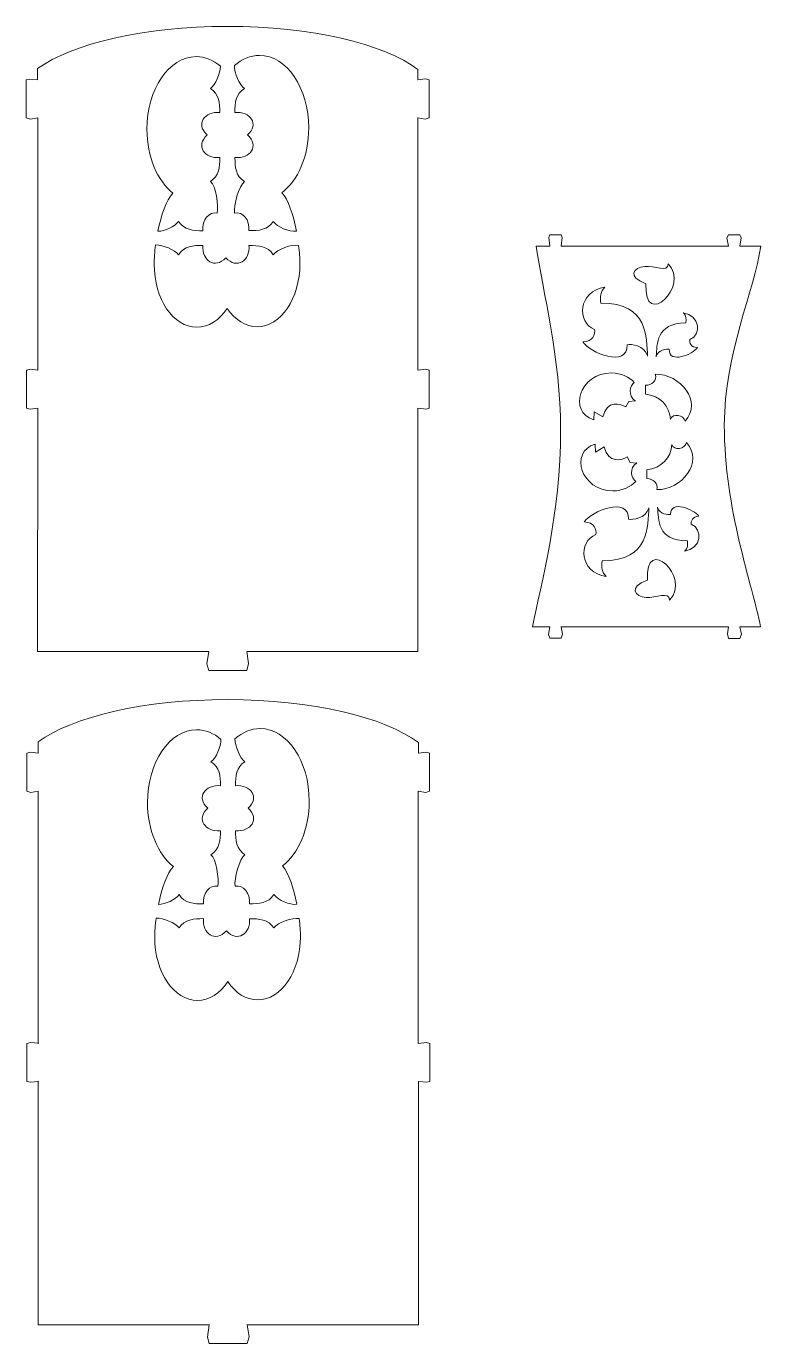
# Model space of a CAD drawing. Header units: centimetres. Extents: x -45.9 to 46.4, y -45.2 to 46.8.
# Drawn here: x 20.64 to 46.42, y -45.16 to 1.04 of the extents above; entities that cross this region are included whole.
import ezdxf

# ---------------------------------------------------------------- set-up
doc = ezdxf.new("R2010")
doc.units = ezdxf.units.CM
doc.header["$MEASUREMENT"] = 0
doc.layers.add('layer 1', color=7, linetype='Continuous')

msp = doc.modelspace()

# ---------------------------------------------------------------- linework, layer by layer
at = {"layer": 'layer 1', "color": 250, "lineweight": 9}
for points, knots in [([(21.04132, -2.16701), (21.04132, -2.16701), (21.04079, -11.01283), (21.04079, -11.01283), (21.04079, -11.01283), (21.04079, -11.01283), (20.78233, -10.97951), (20.78233, -10.97951), (20.78233, -10.97951), (20.78233, -10.97951), (20.64483, -11.01342), (20.64483, -11.01342), (20.64483, -11.01342), (20.64483, -11.01342), (20.64483, -12.34882), (20.64483, -12.34882), (20.64483, -12.34882), (20.64483, -12.34882), (20.77619, -12.37659), (20.77619, -12.37659), (20.77619, -12.37659), (20.77619, -12.37659), (21.04199, -12.34916), (21.04199, -12.34916), (21.04199, -12.34916), (21.04199, -12.34916), (21.03638, -20.88337), (21.03638, -20.88337), (21.03638, -20.88337), (21.03638, -20.88337), (27.04335, -20.88337), (27.04335, -20.88337), (27.04335, -20.88337), (27.04335, -20.88337), (26.98196, -21.31404), (26.98196, -21.31404), (26.98196, -21.31404), (26.98196, -21.31404), (27.04404, -21.54607), (27.04404, -21.54607), (27.04404, -21.54607), (27.04404, -21.54607), (28.37904, -21.54607), (28.37904, -21.54607), (28.37904, -21.54607), (28.37904, -21.54607), (28.43858, -21.3059), (28.43858, -21.3059), (28.43858, -21.3059), (28.43858, -21.3059), (28.37971, -20.88337), (28.37971, -20.88337), (28.37971, -20.88337), (28.37971, -20.88337), (34.38643, -20.88337), (34.38643, -20.88337), (34.38643, -20.88337), (34.38643, -20.88337), (34.3875, -12.34743), (34.3875, -12.34743), (34.3875, -12.34743), (34.3875, -12.34743), (34.6808, -12.38006), (34.6808, -12.38006), (34.6808, -12.38006), (34.6808, -12.38006), (34.78306, -12.34695), (34.78306, -12.34695), (34.78306, -12.34695), (34.78306, -12.34695), (34.78306, -11.01302), (34.78306, -11.01302), (34.78306, -11.01302), (34.78306, -11.01302), (34.67025, -10.98365), (34.67025, -10.98365), (34.67025, -10.98365), (34.67025, -10.98365), (34.38256, -11.01302), (34.38256, -11.01302), (34.38256, -11.01302), (34.38256, -11.01302), (34.38216, -2.16918), (34.38216, -2.16918), (34.38216, -2.16918), (34.38216, -2.16918), (34.64302, -2.21013), (34.64302, -2.21013), (34.64302, -2.21013), (34.64302, -2.21013), (34.77652, -2.16821), (34.77652, -2.16821), (34.77652, -2.16821), (34.77652, -2.16821), (34.77652, -0.83321), (34.77652, -0.83321), (34.77652, -0.83321), (34.77652, -0.83321), (34.65516, -0.80077), (34.65516, -0.80077), (34.65516, -0.80077), (34.65516, -0.80077), (34.38643, -0.832), (34.38643, -0.832), (34.38643, -0.832), (34.38643, -0.832), (34.38643, -0.46581), (34.38643, -0.46581), (34.38643, -0.46581), (33.19013, 0.42744), (30.64241, 1.04434), (27.69365, 1.04434), (27.69365, 1.04434), (24.7736, 1.04434), (22.2471, 0.43945), (21.03638, -0.43965), (21.03638, -0.43965), (21.03638, -0.43965), (21.03638, -0.83167), (21.03638, -0.83167), (21.03638, -0.83167), (21.03638, -0.83167), (20.76885, -0.80304), (20.76885, -0.80304), (20.76885, -0.80304), (20.76885, -0.80304), (20.64082, -0.83214), (20.64082, -0.83214), (20.64082, -0.83214), (20.64082, -0.83214), (20.64082, -2.16714), (20.64082, -2.16714), (20.64082, -2.16714), (20.64082, -2.16714), (20.77552, -2.21587), (20.77552, -2.21587), (20.77552, -2.21587), (20.77552, -2.21587), (21.04132, -2.16701), (21.04132, -2.16701)], [0, 0, 0, 0, 0.02777778, 0.02777778, 0.02777778, 0.02777778, 0.05555556, 0.05555556, 0.05555556, 0.05555556, 0.08333333, 0.08333333, 0.08333333, 0.08333333, 0.11111111, 0.11111111, 0.11111111, 0.11111111, 0.13888889, 0.13888889, 0.13888889, 0.13888889, 0.16666667, 0.16666667, 0.16666667, 0.16666667, 0.19444444, 0.19444444, 0.19444444, 0.19444444, 0.22222222, 0.22222222, 0.22222222, 0.22222222, 0.25, 0.25, 0.25, 0.25, 0.27777778, 0.27777778, 0.27777778, 0.27777778, 0.30555556, 0.30555556, 0.30555556, 0.30555556, 0.33333333, 0.33333333, 0.33333333, 0.33333333, 0.36111111, 0.36111111, 0.36111111, 0.36111111, 0.38888889, 0.38888889, 0.38888889, 0.38888889, 0.41666667, 0.41666667, 0.41666667, 0.41666667, 0.44444444, 0.44444444, 0.44444444, 0.44444444, 0.47222222, 0.47222222, 0.47222222, 0.47222222, 0.5, 0.5, 0.5, 0.5, 0.52777778, 0.52777778, 0.52777778, 0.52777778, 0.55555556, 0.55555556, 0.55555556, 0.55555556, 0.58333333, 0.58333333, 0.58333333, 0.58333333, 0.61111111, 0.61111111, 0.61111111, 0.61111111, 0.63888889, 0.63888889, 0.63888889, 0.63888889, 0.66666667, 0.66666667, 0.66666667, 0.66666667, 0.69444444, 0.69444444, 0.69444444, 0.69444444, 0.72222222, 0.72222222, 0.72222222, 0.72222222, 0.75, 0.75, 0.75, 0.75, 0.77777778, 0.77777778, 0.77777778, 0.77777778, 0.80555556, 0.80555556, 0.80555556, 0.80555556, 0.83333333, 0.83333333, 0.83333333, 0.83333333, 0.86111111, 0.86111111, 0.86111111, 0.86111111, 0.88888889, 0.88888889, 0.88888889, 0.88888889, 0.91666667, 0.91666667, 0.91666667, 0.91666667, 0.94444444, 0.94444444, 0.94444444, 0.94444444, 1, 1, 1, 1]), ([(27.95264, -5.50505), (27.90979, -5.25247), (28.09842, -4.53744), (28.29734, -4.3962), (28.29734, -4.3962), (27.98722, -4.21023), (27.96519, -3.88035), (27.96519, -3.55742), (27.96519, -3.55742), (28.49959, -3.60641), (28.83348, -3.14236), (28.40588, -2.76429), (28.40588, -2.76429), (28.83348, -2.38622), (28.49759, -1.92898), (27.96319, -1.97797), (27.96319, -1.97797), (27.96319, -1.65504), (27.98522, -1.32516), (28.2952, -1.13919), (28.2952, -1.13919), (28.11658, -1.01223), (27.9461, -0.58396), (27.9445, -0.33418), (27.9445, -0.33418), (28.20295, -0.10576), (28.50533, 0.0256), (28.82854, 0.0256), (28.82854, 0.0256), (29.78053, 0.0256), (30.5527, -1.11463), (30.5527, -2.52065), (30.5527, -2.52065), (30.5527, -3.51029), (30.17008, -4.3683), (29.61152, -4.78963), (29.61152, -4.78963), (29.83353, -5.02192), (30.01082, -5.56927), (30.12069, -6.13371), (30.12069, -6.13371), (29.8629, -6.17563), (29.45586, -5.991), (29.31154, -5.79635), (29.31154, -5.79635), (29.12157, -6.09993), (28.78475, -6.12143), (28.45487, -6.12143), (28.45487, -6.12143), (28.49198, -5.73401), (28.24167, -5.45419), (27.95264, -5.50505)], [0, 0, 0, 0, 0.07142857, 0.07142857, 0.07142857, 0.07142857, 0.14285714, 0.14285714, 0.14285714, 0.14285714, 0.21428571, 0.21428571, 0.21428571, 0.21428571, 0.28571429, 0.28571429, 0.28571429, 0.28571429, 0.35714286, 0.35714286, 0.35714286, 0.35714286, 0.42857143, 0.42857143, 0.42857143, 0.42857143, 0.5, 0.5, 0.5, 0.5, 0.57142857, 0.57142857, 0.57142857, 0.57142857, 0.64285714, 0.64285714, 0.64285714, 0.64285714, 0.71428571, 0.71428571, 0.71428571, 0.71428571, 0.78571429, 0.78571429, 0.78571429, 0.78571429, 0.85714286, 0.85714286, 0.85714286, 0.85714286, 1, 1, 1, 1]), ([(25.25834, -6.14172), (25.37288, -5.57995), (25.55698, -5.04021), (25.78673, -4.81005), (25.78673, -4.81005), (25.24445, -4.38098), (24.87559, -3.53606), (24.87559, -2.56431), (24.87559, -2.56431), (24.87559, -1.15828), (25.64776, -0.01805), (26.59988, -0.01805), (26.59988, -0.01805), (26.91094, -0.01805), (27.2029, -0.13981), (27.45495, -0.35287), (27.45495, -0.35287), (27.45153, -0.60304), (27.28179, -1.01291), (27.10411, -1.13919), (27.10411, -1.13919), (27.41423, -1.32516), (27.43613, -1.65504), (27.43613, -1.97797), (27.43613, -1.97797), (26.90173, -1.92898), (26.56584, -2.38622), (26.99344, -2.76429), (26.99344, -2.76429), (26.56584, -3.14236), (26.89972, -3.60641), (27.43413, -3.55742), (27.43413, -3.55742), (27.43413, -3.88035), (27.4121, -4.21023), (27.10211, -4.3962), (27.10211, -4.3962), (27.30089, -4.53744), (27.38486, -5.25354), (27.34214, -5.50612), (27.34214, -5.50612), (27.0533, -5.45268), (26.80455, -5.73433), (26.84178, -6.12343), (26.84178, -6.12343), (26.5119, -6.12343), (26.17508, -6.10194), (25.98511, -5.79836), (25.98511, -5.79836), (25.85535, -5.97324), (25.51345, -6.14012), (25.25834, -6.14172)], [0, 0, 0, 0, 0.07142857, 0.07142857, 0.07142857, 0.07142857, 0.14285714, 0.14285714, 0.14285714, 0.14285714, 0.21428571, 0.21428571, 0.21428571, 0.21428571, 0.28571429, 0.28571429, 0.28571429, 0.28571429, 0.35714286, 0.35714286, 0.35714286, 0.35714286, 0.42857143, 0.42857143, 0.42857143, 0.42857143, 0.5, 0.5, 0.5, 0.5, 0.57142857, 0.57142857, 0.57142857, 0.57142857, 0.64285714, 0.64285714, 0.64285714, 0.64285714, 0.71428571, 0.71428571, 0.71428571, 0.71428571, 0.78571429, 0.78571429, 0.78571429, 0.78571429, 0.85714286, 0.85714286, 0.85714286, 0.85714286, 1, 1, 1, 1]), ([(34.38643, -0.832), (34.38643, -0.832), (34.38643, -0.83321), (34.38643, -0.83321), (34.38643, -0.83321), (34.38643, -0.83321), (34.37601, -0.83321), (34.37601, -0.83321), (34.37601, -0.83321), (34.37601, -0.83321), (34.38643, -0.832), (34.38643, -0.832)], [0, 0, 0, 0, 0.25, 0.25, 0.25, 0.25, 0.5, 0.5, 0.5, 0.5, 1, 1, 1, 1]), ([(34.38216, -2.16918), (34.38216, -2.16918), (34.37601, -2.16821), (34.37601, -2.16821), (34.37601, -2.16821), (34.37601, -2.16821), (34.38216, -2.16554), (34.38216, -2.16554), (34.38216, -2.16554), (34.38216, -2.16554), (34.38216, -2.16918), (34.38216, -2.16918)], [0, 0, 0, 0, 0.25, 0.25, 0.25, 0.25, 0.5, 0.5, 0.5, 0.5, 1, 1, 1, 1]), ([(45.29195, -6.66904), (45.29195, -6.66904), (39.41867, -6.66517), (39.41867, -6.66517), (39.41867, -6.66517), (39.41867, -6.66517), (39.4529, -6.3648), (39.4529, -6.3648), (39.4529, -6.3648), (39.4529, -6.3648), (39.41739, -6.26294), (39.41739, -6.26294), (39.41739, -6.26294), (39.41739, -6.26294), (39.01689, -6.26294), (39.01689, -6.26294), (39.01689, -6.26294), (39.01689, -6.26294), (38.97911, -6.36079), (38.97911, -6.36079), (38.97911, -6.36079), (38.97911, -6.36079), (39.01716, -6.66517), (39.01716, -6.66517), (39.01716, -6.66517), (39.01716, -6.66517), (38.54083, -6.66504), (38.54083, -6.66504), (38.54083, -6.66504), (38.75817, -8.2071), (39.39817, -10.60851), (39.39817, -13.09736), (39.39817, -13.09736), (39.39817, -16.06801), (38.70009, -18.51561), (38.40599, -20.01522), (38.40599, -20.01522), (38.40599, -20.01522), (39.01689, -20.01522), (39.01689, -20.01522), (39.01689, -20.01522), (39.01689, -20.01522), (39.01903, -20.01175), (39.01903, -20.01175), (39.01903, -20.01175), (39.01903, -20.01175), (38.97697, -20.28208), (38.97697, -20.28208), (38.97697, -20.28208), (38.97697, -20.28208), (39.01876, -20.41398), (39.01876, -20.41398), (39.01876, -20.41398), (39.01876, -20.41398), (39.41686, -20.41265), (39.41686, -20.41265), (39.41686, -20.41265), (39.41686, -20.41265), (39.46545, -20.27528), (39.46545, -20.27528), (39.46545, -20.27528), (39.46545, -20.27528), (39.41904, -20.01522), (39.41904, -20.01522), (39.41904, -20.01522), (39.41904, -20.01522), (45.29181, -20.01522), (45.29181, -20.01522), (45.29181, -20.01522), (45.29181, -20.01522), (45.2539, -20.25765), (45.2539, -20.25765), (45.2539, -20.25765), (45.2539, -20.25765), (45.29181, -20.42199), (45.29181, -20.42199), (45.29181, -20.42199), (45.29181, -20.42199), (45.69231, -20.42199), (45.69231, -20.42199), (45.69231, -20.42199), (45.69231, -20.42199), (45.74091, -20.26847), (45.74091, -20.26847), (45.74091, -20.26847), (45.74091, -20.26847), (45.69317, -20.01522), (45.69317, -20.01522), (45.69317, -20.01522), (45.69317, -20.01522), (46.41774, -20.01522), (46.41774, -20.01522), (46.41774, -20.01522), (46.12283, -18.51516), (45.14336, -15.90462), (45.14336, -12.93596), (45.14336, -12.93596), (45.14336, -10.44718), (46.20196, -8.21004), (46.41936, -6.66798), (46.41936, -6.66798), (46.41936, -6.66798), (46.41936, -6.66517), (46.41936, -6.66517), (46.41936, -6.66517), (46.41936, -6.66517), (45.69245, -6.66985), (45.69245, -6.66985), (45.69245, -6.66985), (45.69245, -6.66985), (45.7329, -6.37534), (45.7329, -6.37534), (45.7329, -6.37534), (45.7329, -6.37534), (45.69245, -6.26934), (45.69245, -6.26934), (45.69245, -6.26934), (45.69245, -6.26934), (45.29195, -6.26934), (45.29195, -6.26934), (45.29195, -6.26934), (45.29195, -6.26934), (45.23507, -6.37534), (45.23507, -6.37534), (45.23507, -6.37534), (45.23507, -6.37534), (45.29195, -6.66904), (45.29195, -6.66904)], [0, 0, 0, 0, 0.03030303, 0.03030303, 0.03030303, 0.03030303, 0.06060606, 0.06060606, 0.06060606, 0.06060606, 0.09090909, 0.09090909, 0.09090909, 0.09090909, 0.12121212, 0.12121212, 0.12121212, 0.12121212, 0.15151515, 0.15151515, 0.15151515, 0.15151515, 0.18181818, 0.18181818, 0.18181818, 0.18181818, 0.21212121, 0.21212121, 0.21212121, 0.21212121, 0.24242424, 0.24242424, 0.24242424, 0.24242424, 0.27272727, 0.27272727, 0.27272727, 0.27272727, 0.3030303, 0.3030303, 0.3030303, 0.3030303, 0.33333333, 0.33333333, 0.33333333, 0.33333333, 0.36363636, 0.36363636, 0.36363636, 0.36363636, 0.39393939, 0.39393939, 0.39393939, 0.39393939, 0.42424242, 0.42424242, 0.42424242, 0.42424242, 0.45454545, 0.45454545, 0.45454545, 0.45454545, 0.48484848, 0.48484848, 0.48484848, 0.48484848, 0.51515152, 0.51515152, 0.51515152, 0.51515152, 0.54545455, 0.54545455, 0.54545455, 0.54545455, 0.57575758, 0.57575758, 0.57575758, 0.57575758, 0.60606061, 0.60606061, 0.60606061, 0.60606061, 0.63636364, 0.63636364, 0.63636364, 0.63636364, 0.66666667, 0.66666667, 0.66666667, 0.66666667, 0.6969697, 0.6969697, 0.6969697, 0.6969697, 0.72727273, 0.72727273, 0.72727273, 0.72727273, 0.75757576, 0.75757576, 0.75757576, 0.75757576, 0.78787879, 0.78787879, 0.78787879, 0.78787879, 0.81818182, 0.81818182, 0.81818182, 0.81818182, 0.84848485, 0.84848485, 0.84848485, 0.84848485, 0.87878788, 0.87878788, 0.87878788, 0.87878788, 0.90909091, 0.90909091, 0.90909091, 0.90909091, 0.93939394, 0.93939394, 0.93939394, 0.93939394, 1, 1, 1, 1]), ([(25.12831, -7.29516), (25.12831, -7.09918), (25.14553, -6.86609), (25.17797, -6.62098), (25.17797, -6.62098), (25.43309, -6.62259), (25.85535, -6.7896), (25.98511, -6.96461), (25.98511, -6.96461), (26.17508, -6.66103), (26.5119, -6.63941), (26.84165, -6.63941), (26.84165, -6.63941), (26.79172, -7.16273), (27.25871, -7.49154), (27.64479, -7.07288), (27.64479, -7.07288), (28.03101, -7.49154), (28.50493, -7.16473), (28.45487, -6.64141), (28.45487, -6.64141), (28.78475, -6.64141), (29.12157, -6.66304), (29.31154, -6.96662), (29.31154, -6.96662), (29.45586, -6.77197), (29.94273, -6.59428), (30.20052, -6.63607), (30.20052, -6.63607), (30.22949, -6.8705), (30.24484, -7.09171), (30.24484, -7.27647), (30.24484, -7.27647), (30.24484, -8.49853), (29.57374, -9.48951), (28.7463, -9.48951), (28.7463, -9.48951), (28.33565, -9.48951), (27.96359, -9.24547), (27.69285, -8.85017), (27.69285, -8.85017), (27.42118, -9.25628), (27.04377, -9.50807), (26.62685, -9.50807), (26.62685, -9.50807), (25.79928, -9.50807), (25.12831, -8.51709), (25.12831, -7.29516)], [0, 0, 0, 0, 0.07692308, 0.07692308, 0.07692308, 0.07692308, 0.15384615, 0.15384615, 0.15384615, 0.15384615, 0.23076923, 0.23076923, 0.23076923, 0.23076923, 0.30769231, 0.30769231, 0.30769231, 0.30769231, 0.38461538, 0.38461538, 0.38461538, 0.38461538, 0.46153846, 0.46153846, 0.46153846, 0.46153846, 0.53846154, 0.53846154, 0.53846154, 0.53846154, 0.61538462, 0.61538462, 0.61538462, 0.61538462, 0.69230769, 0.69230769, 0.69230769, 0.69230769, 0.76923077, 0.76923077, 0.76923077, 0.76923077, 0.84615385, 0.84615385, 0.84615385, 0.84615385, 1, 1, 1, 1]), ([(42.35053, -7.37393), (42.70284, -7.34282), (43.15153, -7.61409), (43.1753, -7.28221), (43.1753, -7.28221), (43.9548, -8.0724), (42.2962, -9.613), (42.39352, -7.98175), (42.39352, -7.98175), (41.69891, -7.73732), (41.96351, -7.40824), (42.35053, -7.37393)], [0, 0, 0, 0, 0.25, 0.25, 0.25, 0.25, 0.5, 0.5, 0.5, 0.5, 1, 1, 1, 1]), ([(40.8098, -8.66221), (42.5158, -8.66221), (42.39445, -9.89455), (42.45092, -10.5208), (42.45092, -10.5208), (42.45092, -10.5208), (42.44732, -10.50852), (42.44732, -10.50852), (42.44732, -10.50852), (42.33878, -10.13845), (41.86259, -10.09106), (41.73763, -10.1203), (41.73763, -10.1203), (41.73763, -10.95441), (40.42025, -10.39451), (40.17407, -10.02431), (40.17407, -10.02431), (40.54552, -10.01557), (40.61003, -9.75327), (40.59027, -9.58461), (40.59027, -9.58461), (39.94209, -9.33604), (40.01166, -8.24658), (40.95251, -8.10471), (40.95251, -8.10471), (40.79432, -8.25757), (40.77616, -8.44567), (40.8098, -8.66221)], [0, 0, 0, 0, 0.125, 0.125, 0.125, 0.125, 0.25, 0.25, 0.25, 0.25, 0.375, 0.375, 0.375, 0.375, 0.5, 0.5, 0.5, 0.5, 0.625, 0.625, 0.625, 0.625, 0.75, 0.75, 0.75, 0.75, 1, 1, 1, 1]), ([(42.75377, -10.52544), (42.7864, -10.1221), (42.72573, -9.35881), (43.79714, -9.35881), (43.79714, -9.35881), (43.8185, -9.22091), (43.80702, -9.10116), (43.70623, -9.00383), (43.70623, -9.00383), (43.70623, -9.00383), (43.70102, -8.99876), (43.70102, -8.99876), (43.70102, -8.99876), (43.70102, -8.99876), (43.70342, -8.99916), (43.70342, -8.99916), (43.70342, -8.99916), (44.30208, -9.08938), (44.34661, -9.78229), (43.93465, -9.94099), (43.93465, -9.94099), (43.92142, -10.04824), (43.96186, -10.21671), (44.19938, -10.22229), (44.19938, -10.22229), (44.04265, -10.45792), (43.204, -10.81437), (43.204, -10.28344), (43.204, -10.28344), (43.12515, -10.26489), (42.82578, -10.29448), (42.75377, -10.52544)], [0, 0, 0, 0, 0.11111111, 0.11111111, 0.11111111, 0.11111111, 0.22222222, 0.22222222, 0.22222222, 0.22222222, 0.33333333, 0.33333333, 0.33333333, 0.33333333, 0.44444444, 0.44444444, 0.44444444, 0.44444444, 0.55555556, 0.55555556, 0.55555556, 0.55555556, 0.66666667, 0.66666667, 0.66666667, 0.66666667, 0.77777778, 0.77777778, 0.77777778, 0.77777778, 1, 1, 1, 1]), ([(42.75237, -10.54189), (42.75237, -10.54189), (42.75223, -10.53054), (42.75223, -10.53054), (42.75223, -10.53054), (42.75273, -10.52883), (42.75325, -10.52713), (42.75377, -10.52544), (42.75377, -10.52544), (42.75332, -10.53099), (42.75286, -10.53648), (42.75237, -10.54189)], [0, 0, 0, 0, 0.25, 0.25, 0.25, 0.25, 0.5, 0.5, 0.5, 0.5, 1, 1, 1, 1]), ([(21.04079, -11.01283), (21.04079, -11.01283), (21.04533, -11.01342), (21.04533, -11.01342), (21.04533, -11.01342), (21.04533, -11.01342), (21.04079, -11.01342), (21.04079, -11.01342), (21.04079, -11.01342), (21.04079, -11.01342), (21.04079, -11.01283), (21.04079, -11.01283)], [0, 0, 0, 0, 0.25, 0.25, 0.25, 0.25, 0.5, 0.5, 0.5, 0.5, 1, 1, 1, 1]), ([(41.17853, -11.1106), (41.5299, -11.1106), (41.81987, -11.26653), (41.98407, -11.44636), (41.98407, -11.44636), (41.82102, -11.55338), (41.74865, -11.90823), (42.01478, -12.08942), (42.01478, -12.08942), (42.01478, -12.08942), (41.79036, -12.11373), (41.79036, -12.11373), (41.79036, -12.11373), (41.79036, -12.11373), (41.68383, -12.3049), (41.68383, -12.3049), (41.68383, -12.3049), (41.52176, -12.19142), (41.01045, -12.04871), (40.87829, -12.65253), (40.87829, -12.65253), (40.87829, -12.65253), (40.5706, -12.47205), (40.5706, -12.47205), (40.5706, -12.47205), (40.5706, -12.47205), (40.55895, -12.75319), (40.55895, -12.75319), (40.55895, -12.75319), (39.64207, -12.48059), (40.06647, -11.1106), (41.17853, -11.1106)], [0, 0, 0, 0, 0.11111111, 0.11111111, 0.11111111, 0.11111111, 0.22222222, 0.22222222, 0.22222222, 0.22222222, 0.33333333, 0.33333333, 0.33333333, 0.33333333, 0.44444444, 0.44444444, 0.44444444, 0.44444444, 0.55555556, 0.55555556, 0.55555556, 0.55555556, 0.66666667, 0.66666667, 0.66666667, 0.66666667, 0.77777778, 0.77777778, 0.77777778, 0.77777778, 1, 1, 1, 1]), ([(42.37483, -11.8558), (42.37483, -11.8558), (42.37336, -11.54582), (42.37336, -11.54582), (42.37336, -11.54582), (42.59403, -11.54582), (42.79776, -11.37947), (42.72073, -11.15613), (42.72073, -11.15613), (43.60437, -11.14078), (44.37894, -12.1232), (43.76924, -12.80486), (43.76924, -12.80486), (43.72118, -12.58245), (43.32495, -12.50355), (43.24819, -12.74492), (43.24819, -12.74492), (43.23711, -12.2826), (42.87679, -11.89679), (42.37483, -11.8558)], [0, 0, 0, 0, 0.16666667, 0.16666667, 0.16666667, 0.16666667, 0.33333333, 0.33333333, 0.33333333, 0.33333333, 0.5, 0.5, 0.5, 0.5, 0.66666667, 0.66666667, 0.66666667, 0.66666667, 1, 1, 1, 1]), ([(21.04199, -12.34916), (21.04199, -12.34916), (21.04199, -12.34495), (21.04199, -12.34495), (21.04199, -12.34495), (21.04199, -12.34495), (21.04533, -12.34882), (21.04533, -12.34882), (21.04533, -12.34882), (21.04533, -12.34882), (21.04199, -12.34916), (21.04199, -12.34916)], [0, 0, 0, 0, 0.25, 0.25, 0.25, 0.25, 0.5, 0.5, 0.5, 0.5, 1, 1, 1, 1]), ([(34.3875, -12.34743), (34.3875, -12.34743), (34.38322, -12.34695), (34.38322, -12.34695), (34.38322, -12.34695), (34.38322, -12.34695), (34.3875, -12.34388), (34.3875, -12.34388), (34.3875, -12.34388), (34.3875, -12.34388), (34.3875, -12.34743), (34.3875, -12.34743)], [0, 0, 0, 0, 0.25, 0.25, 0.25, 0.25, 0.5, 0.5, 0.5, 0.5, 1, 1, 1, 1]), ([(42.01478, -12.08942), (42.01478, -12.08942), (42.01838, -12.08903), (42.01838, -12.08903), (42.01838, -12.08903), (42.01838, -12.08903), (42.02118, -12.0937), (42.02118, -12.0937), (42.02118, -12.0937), (42.01903, -12.09228), (42.01689, -12.09086), (42.01478, -12.08942)], [0, 0, 0, 0, 0.25, 0.25, 0.25, 0.25, 0.5, 0.5, 0.5, 0.5, 1, 1, 1, 1]), ([(41.22619, -15.25045), (40.11413, -15.25045), (39.68973, -13.88047), (40.60661, -13.60786), (40.60661, -13.60786), (40.60661, -13.60786), (40.61826, -13.88888), (40.61826, -13.88888), (40.61826, -13.88888), (40.61826, -13.88888), (40.92595, -13.70852), (40.92595, -13.70852), (40.92595, -13.70852), (41.05811, -14.31234), (41.56942, -14.16963), (41.73149, -14.05616), (41.73149, -14.05616), (41.73149, -14.05616), (41.83802, -14.24733), (41.83802, -14.24733), (41.83802, -14.24733), (41.83802, -14.24733), (42.06227, -14.27162), (42.06227, -14.27162), (42.06227, -14.27162), (41.79634, -14.45298), (41.86872, -14.8077), (42.03173, -14.9147), (42.03173, -14.9147), (41.86753, -15.09452), (41.57756, -15.25045), (41.22619, -15.25045)], [0, 0, 0, 0, 0.11111111, 0.11111111, 0.11111111, 0.11111111, 0.22222222, 0.22222222, 0.22222222, 0.22222222, 0.33333333, 0.33333333, 0.33333333, 0.33333333, 0.44444444, 0.44444444, 0.44444444, 0.44444444, 0.55555556, 0.55555556, 0.55555556, 0.55555556, 0.66666667, 0.66666667, 0.66666667, 0.66666667, 0.77777778, 0.77777778, 0.77777778, 0.77777778, 1, 1, 1, 1]), ([(42.42249, -14.50525), (42.92445, -14.46427), (43.28477, -14.07845), (43.29585, -13.61614), (43.29585, -13.61614), (43.37261, -13.85751), (43.76884, -13.77861), (43.8169, -13.5562), (43.8169, -13.5562), (44.4266, -14.23785), (43.65203, -15.22028), (42.76839, -15.20493), (42.76839, -15.20493), (42.84542, -14.98158), (42.64169, -14.81524), (42.42102, -14.81524), (42.42102, -14.81524), (42.42102, -14.81524), (42.42249, -14.50525), (42.42249, -14.50525)], [0, 0, 0, 0, 0.16666667, 0.16666667, 0.16666667, 0.16666667, 0.33333333, 0.33333333, 0.33333333, 0.33333333, 0.5, 0.5, 0.5, 0.5, 0.66666667, 0.66666667, 0.66666667, 0.66666667, 1, 1, 1, 1]), ([(42.06227, -14.27162), (42.06444, -14.27014), (42.06663, -14.26867), (42.06884, -14.26722), (42.06884, -14.26722), (42.06884, -14.26722), (42.06604, -14.27203), (42.06604, -14.27203), (42.06604, -14.27203), (42.06604, -14.27203), (42.06227, -14.27162), (42.06227, -14.27162)], [0, 0, 0, 0, 0.25, 0.25, 0.25, 0.25, 0.5, 0.5, 0.5, 0.5, 1, 1, 1, 1]), ([(41.78529, -16.24076), (41.91025, -16.27), (42.38644, -16.2226), (42.49498, -15.85254), (42.49498, -15.85254), (42.49498, -15.85254), (42.49858, -15.84039), (42.49858, -15.84039), (42.49858, -15.84039), (42.44211, -16.46651), (42.56346, -17.69885), (40.85746, -17.69885), (40.85746, -17.69885), (40.82382, -17.91539), (40.84198, -18.10349), (41.00017, -18.25635), (41.00017, -18.25635), (40.05932, -18.11447), (39.98974, -17.02501), (40.63793, -16.77645), (40.63793, -16.77645), (40.65769, -16.60779), (40.59318, -16.34549), (40.22173, -16.33661), (40.22173, -16.33661), (40.46791, -15.96655), (41.78529, -15.40665), (41.78529, -16.24076)], [0, 0, 0, 0, 0.125, 0.125, 0.125, 0.125, 0.25, 0.25, 0.25, 0.25, 0.375, 0.375, 0.375, 0.375, 0.5, 0.5, 0.5, 0.5, 0.625, 0.625, 0.625, 0.625, 0.75, 0.75, 0.75, 0.75, 1, 1, 1, 1]), ([(43.25166, -16.07762), (43.25166, -15.54669), (44.09031, -15.90314), (44.24704, -16.13876), (44.24704, -16.13876), (44.00952, -16.14435), (43.96922, -16.31282), (43.98231, -16.42007), (43.98231, -16.42007), (44.39427, -16.57878), (44.34974, -17.27168), (43.75108, -17.3619), (43.75108, -17.3619), (43.75108, -17.3619), (43.74868, -17.3623), (43.74868, -17.3623), (43.74868, -17.3623), (43.74868, -17.3623), (43.75389, -17.35722), (43.75389, -17.35722), (43.75389, -17.35722), (43.85468, -17.2599), (43.86616, -17.14002), (43.8448, -17.00225), (43.8448, -17.00225), (42.77339, -17.00225), (42.83406, -16.23896), (42.80143, -15.83561), (42.80143, -15.83561), (42.87344, -16.06658), (43.17281, -16.09617), (43.25166, -16.07762)], [0, 0, 0, 0, 0.11111111, 0.11111111, 0.11111111, 0.11111111, 0.22222222, 0.22222222, 0.22222222, 0.22222222, 0.33333333, 0.33333333, 0.33333333, 0.33333333, 0.44444444, 0.44444444, 0.44444444, 0.44444444, 0.55555556, 0.55555556, 0.55555556, 0.55555556, 0.66666667, 0.66666667, 0.66666667, 0.66666667, 0.77777778, 0.77777778, 0.77777778, 0.77777778, 1, 1, 1, 1]), ([(42.80143, -15.83561), (42.80091, -15.83392), (42.80039, -15.83222), (42.79989, -15.83051), (42.79989, -15.83051), (42.79989, -15.83051), (42.80003, -15.81916), (42.80003, -15.81916), (42.80003, -15.81916), (42.80052, -15.82457), (42.80098, -15.83006), (42.80143, -15.83561)], [0, 0, 0, 0, 0.25, 0.25, 0.25, 0.25, 0.5, 0.5, 0.5, 0.5, 1, 1, 1, 1]), ([(42.44118, -18.3793), (42.34385, -16.74806), (44.00246, -18.28866), (43.22296, -19.07884), (43.22296, -19.07884), (43.19919, -18.74696), (42.7505, -19.01824), (42.39819, -18.98713), (42.39819, -18.98713), (42.01117, -18.95282), (41.74657, -18.62374), (42.44118, -18.3793)], [0, 0, 0, 0, 0.25, 0.25, 0.25, 0.25, 0.5, 0.5, 0.5, 0.5, 1, 1, 1, 1]), ([(39.41904, -20.01522), (39.41904, -20.01522), (39.41833, -20.01522), (39.41833, -20.01522), (39.41833, -20.01522), (39.41833, -20.01522), (39.41806, -20.00974), (39.41806, -20.00974), (39.41806, -20.00974), (39.41806, -20.00974), (39.41904, -20.01522), (39.41904, -20.01522)], [0, 0, 0, 0, 0.25, 0.25, 0.25, 0.25, 0.5, 0.5, 0.5, 0.5, 1, 1, 1, 1]), ([(45.69317, -20.01522), (45.69317, -20.01522), (45.68924, -20.01522), (45.68924, -20.01522), (45.68924, -20.01522), (45.68924, -20.01522), (45.69231, -20.01068), (45.69231, -20.01068), (45.69231, -20.01068), (45.69231, -20.01068), (45.69317, -20.01522), (45.69317, -20.01522)], [0, 0, 0, 0, 0.25, 0.25, 0.25, 0.25, 0.5, 0.5, 0.5, 0.5, 1, 1, 1, 1]), ([(27.04335, -20.88337), (27.04335, -20.88337), (27.04404, -20.87856), (27.04404, -20.87856), (27.04404, -20.87856), (27.04404, -20.87856), (27.0439, -20.88337), (27.0439, -20.88337), (27.0439, -20.88337), (27.0439, -20.88337), (27.04335, -20.88337), (27.04335, -20.88337)], [0, 0, 0, 0, 0.25, 0.25, 0.25, 0.25, 0.5, 0.5, 0.5, 0.5, 1, 1, 1, 1]), ([(28.37971, -20.88337), (28.37971, -20.88337), (28.37891, -20.88337), (28.37891, -20.88337), (28.37891, -20.88337), (28.37891, -20.88337), (28.37904, -20.87856), (28.37904, -20.87856), (28.37904, -20.87856), (28.37904, -20.87856), (28.37971, -20.88337), (28.37971, -20.88337)], [0, 0, 0, 0, 0.25, 0.25, 0.25, 0.25, 0.5, 0.5, 0.5, 0.5, 1, 1, 1, 1]), ([(34.40552, -24.07643), (33.20909, -23.18318), (30.6615, -22.56628), (27.71274, -22.56628), (27.71274, -22.56628), (24.79269, -22.56628), (22.26619, -23.17117), (21.05547, -24.05027), (21.05547, -24.05027), (21.05547, -24.05027), (21.05547, -24.44229), (21.05547, -24.44229), (21.05547, -24.44229), (21.05547, -24.44229), (20.78794, -24.41365), (20.78794, -24.41365), (20.78794, -24.41365), (20.78794, -24.41365), (20.65991, -24.44276), (20.65991, -24.44276), (20.65991, -24.44276), (20.65991, -24.44276), (20.65991, -25.77776), (20.65991, -25.77776), (20.65991, -25.77776), (20.65991, -25.77776), (20.79461, -25.82649), (20.79461, -25.82649), (20.79461, -25.82649), (20.79461, -25.82649), (21.06041, -25.77763), (21.06041, -25.77763), (21.06041, -25.77763), (21.06041, -25.77763), (21.05975, -34.62343), (21.05975, -34.62343), (21.05975, -34.62343), (21.05975, -34.62343), (20.80142, -34.59013), (20.80142, -34.59013), (20.80142, -34.59013), (20.80142, -34.59013), (20.66392, -34.62403), (20.66392, -34.62403), (20.66392, -34.62403), (20.66392, -34.62403), (20.66392, -35.95944), (20.66392, -35.95944), (20.66392, -35.95944), (20.66392, -35.95944), (20.79528, -35.98721), (20.79528, -35.98721), (20.79528, -35.98721), (20.79528, -35.98721), (21.06095, -35.9598), (21.06095, -35.9598), (21.06095, -35.9598), (21.06095, -35.9598), (21.05547, -44.49399), (21.05547, -44.49399), (21.05547, -44.49399), (21.05547, -44.49399), (27.06244, -44.49399), (27.06244, -44.49399), (27.06244, -44.49399), (27.06244, -44.49399), (27.00105, -44.92479), (27.00105, -44.92479), (27.00105, -44.92479), (27.00105, -44.92479), (27.06313, -45.15668), (27.06313, -45.15668), (27.06313, -45.15668), (27.06313, -45.15668), (28.39813, -45.15668), (28.39813, -45.15668), (28.39813, -45.15668), (28.39813, -45.15668), (28.45767, -44.91665), (28.45767, -44.91665), (28.45767, -44.91665), (28.45767, -44.91665), (28.3988, -44.49399), (28.3988, -44.49399), (28.3988, -44.49399), (28.3988, -44.49399), (34.40552, -44.49399), (34.40552, -44.49399), (34.40552, -44.49399), (34.40552, -44.49399), (34.40659, -35.95805), (34.40659, -35.95805), (34.40659, -35.95805), (34.40659, -35.95805), (34.69989, -35.99068), (34.69989, -35.99068), (34.69989, -35.99068), (34.69989, -35.99068), (34.80215, -35.95757), (34.80215, -35.95757), (34.80215, -35.95757), (34.80215, -35.95757), (34.80215, -34.62377), (34.80215, -34.62377), (34.80215, -34.62377), (34.80215, -34.62377), (34.68934, -34.59426), (34.68934, -34.59426), (34.68934, -34.59426), (34.68934, -34.59426), (34.40165, -34.62377), (34.40165, -34.62377), (34.40165, -34.62377), (34.40165, -34.62377), (34.40125, -25.7798), (34.40125, -25.7798), (34.40125, -25.7798), (34.40125, -25.7798), (34.66211, -25.82088), (34.66211, -25.82088), (34.66211, -25.82088), (34.66211, -25.82088), (34.79561, -25.77883), (34.79561, -25.77883), (34.79561, -25.77883), (34.79561, -25.77883), (34.79561, -24.44383), (34.79561, -24.44383), (34.79561, -24.44383), (34.79561, -24.44383), (34.67425, -24.41139), (34.67425, -24.41139), (34.67425, -24.41139), (34.67425, -24.41139), (34.40552, -24.44262), (34.40552, -24.44262), (34.40552, -24.44262), (34.40552, -24.44262), (34.40552, -24.07643), (34.40552, -24.07643)], [0, 0, 0, 0, 0.02777778, 0.02777778, 0.02777778, 0.02777778, 0.05555556, 0.05555556, 0.05555556, 0.05555556, 0.08333333, 0.08333333, 0.08333333, 0.08333333, 0.11111111, 0.11111111, 0.11111111, 0.11111111, 0.13888889, 0.13888889, 0.13888889, 0.13888889, 0.16666667, 0.16666667, 0.16666667, 0.16666667, 0.19444444, 0.19444444, 0.19444444, 0.19444444, 0.22222222, 0.22222222, 0.22222222, 0.22222222, 0.25, 0.25, 0.25, 0.25, 0.27777778, 0.27777778, 0.27777778, 0.27777778, 0.30555556, 0.30555556, 0.30555556, 0.30555556, 0.33333333, 0.33333333, 0.33333333, 0.33333333, 0.36111111, 0.36111111, 0.36111111, 0.36111111, 0.38888889, 0.38888889, 0.38888889, 0.38888889, 0.41666667, 0.41666667, 0.41666667, 0.41666667, 0.44444444, 0.44444444, 0.44444444, 0.44444444, 0.47222222, 0.47222222, 0.47222222, 0.47222222, 0.5, 0.5, 0.5, 0.5, 0.52777778, 0.52777778, 0.52777778, 0.52777778, 0.55555556, 0.55555556, 0.55555556, 0.55555556, 0.58333333, 0.58333333, 0.58333333, 0.58333333, 0.61111111, 0.61111111, 0.61111111, 0.61111111, 0.63888889, 0.63888889, 0.63888889, 0.63888889, 0.66666667, 0.66666667, 0.66666667, 0.66666667, 0.69444444, 0.69444444, 0.69444444, 0.69444444, 0.72222222, 0.72222222, 0.72222222, 0.72222222, 0.75, 0.75, 0.75, 0.75, 0.77777778, 0.77777778, 0.77777778, 0.77777778, 0.80555556, 0.80555556, 0.80555556, 0.80555556, 0.83333333, 0.83333333, 0.83333333, 0.83333333, 0.86111111, 0.86111111, 0.86111111, 0.86111111, 0.88888889, 0.88888889, 0.88888889, 0.88888889, 0.91666667, 0.91666667, 0.91666667, 0.91666667, 0.94444444, 0.94444444, 0.94444444, 0.94444444, 1, 1, 1, 1]), ([(25.80582, -28.4208), (25.26354, -27.9916), (24.89468, -27.14668), (24.89468, -26.17493), (24.89468, -26.17493), (24.89468, -24.7689), (25.66685, -23.62867), (26.61897, -23.62867), (26.61897, -23.62867), (26.93003, -23.62867), (27.22199, -23.75056), (27.47404, -23.96349), (27.47404, -23.96349), (27.47068, -24.21365), (27.30091, -24.6235), (27.1232, -24.74981), (27.1232, -24.74981), (27.43319, -24.93578), (27.45522, -25.26565), (27.45522, -25.58859), (27.45522, -25.58859), (26.92082, -25.5396), (26.58493, -25.99684), (27.01253, -26.37491), (27.01253, -26.37491), (26.58493, -26.75298), (26.91881, -27.21703), (27.45322, -27.16804), (27.45322, -27.16804), (27.45322, -27.49097), (27.43119, -27.82085), (27.12107, -28.00682), (27.12107, -28.00682), (27.31998, -28.14806), (27.40395, -28.86429), (27.36123, -29.11674), (27.36123, -29.11674), (27.07239, -29.0633), (26.82364, -29.34495), (26.86074, -29.73405), (26.86074, -29.73405), (26.53099, -29.73405), (26.19417, -29.71255), (26.00407, -29.40897), (26.00407, -29.40897), (25.87444, -29.58399), (25.53255, -29.75087), (25.27743, -29.75247), (25.27743, -29.75247), (25.39197, -29.1907), (25.57607, -28.65083), (25.80582, -28.4208)], [0, 0, 0, 0, 0.07142857, 0.07142857, 0.07142857, 0.07142857, 0.14285714, 0.14285714, 0.14285714, 0.14285714, 0.21428571, 0.21428571, 0.21428571, 0.21428571, 0.28571429, 0.28571429, 0.28571429, 0.28571429, 0.35714286, 0.35714286, 0.35714286, 0.35714286, 0.42857143, 0.42857143, 0.42857143, 0.42857143, 0.5, 0.5, 0.5, 0.5, 0.57142857, 0.57142857, 0.57142857, 0.57142857, 0.64285714, 0.64285714, 0.64285714, 0.64285714, 0.71428571, 0.71428571, 0.71428571, 0.71428571, 0.78571429, 0.78571429, 0.78571429, 0.78571429, 0.85714286, 0.85714286, 0.85714286, 0.85714286, 1, 1, 1, 1]), ([(27.98428, -27.16804), (28.51868, -27.21703), (28.85257, -26.75298), (28.42497, -26.37491), (28.42497, -26.37491), (28.85257, -25.99684), (28.51668, -25.5396), (27.98228, -25.58859), (27.98228, -25.58859), (27.98228, -25.26565), (28.00417, -24.93591), (28.31429, -24.74981), (28.31429, -24.74981), (28.13567, -24.62285), (27.96519, -24.19458), (27.96359, -23.9448), (27.96359, -23.9448), (28.22204, -23.71638), (28.52442, -23.58502), (28.84763, -23.58502), (28.84763, -23.58502), (29.79962, -23.58502), (30.57179, -24.72524), (30.57179, -26.13127), (30.57179, -26.13127), (30.57179, -27.12091), (30.18917, -27.97892), (29.63061, -28.40038), (29.63061, -28.40038), (29.85262, -28.63254), (30.02991, -29.17989), (30.13978, -29.74446), (30.13978, -29.74446), (29.88199, -29.78638), (29.47495, -29.60162), (29.33063, -29.40697), (29.33063, -29.40697), (29.14066, -29.71055), (28.80384, -29.73205), (28.47396, -29.73205), (28.47396, -29.73205), (28.51107, -29.34463), (28.26076, -29.06494), (27.97173, -29.11567), (27.97173, -29.11567), (27.92888, -28.86322), (28.11751, -28.14806), (28.3163, -28.00682), (28.3163, -28.00682), (28.00631, -27.82085), (27.98428, -27.49097), (27.98428, -27.16804)], [0, 0, 0, 0, 0.07142857, 0.07142857, 0.07142857, 0.07142857, 0.14285714, 0.14285714, 0.14285714, 0.14285714, 0.21428571, 0.21428571, 0.21428571, 0.21428571, 0.28571429, 0.28571429, 0.28571429, 0.28571429, 0.35714286, 0.35714286, 0.35714286, 0.35714286, 0.42857143, 0.42857143, 0.42857143, 0.42857143, 0.5, 0.5, 0.5, 0.5, 0.57142857, 0.57142857, 0.57142857, 0.57142857, 0.64285714, 0.64285714, 0.64285714, 0.64285714, 0.71428571, 0.71428571, 0.71428571, 0.71428571, 0.78571429, 0.78571429, 0.78571429, 0.78571429, 0.85714286, 0.85714286, 0.85714286, 0.85714286, 1, 1, 1, 1]), ([(34.40552, -24.44262), (34.40552, -24.44262), (34.40552, -24.44383), (34.40552, -24.44383), (34.40552, -24.44383), (34.40552, -24.44383), (34.39511, -24.44383), (34.39511, -24.44383), (34.39511, -24.44383), (34.39511, -24.44383), (34.40552, -24.44262), (34.40552, -24.44262)], [0, 0, 0, 0, 0.25, 0.25, 0.25, 0.25, 0.5, 0.5, 0.5, 0.5, 1, 1, 1, 1]), ([(34.40125, -25.7798), (34.40125, -25.7798), (34.39511, -25.77883), (34.39511, -25.77883), (34.39511, -25.77883), (34.39511, -25.77883), (34.40125, -25.77616), (34.40125, -25.77616), (34.40125, -25.77616), (34.40125, -25.77616), (34.40125, -25.7798), (34.40125, -25.7798)], [0, 0, 0, 0, 0.25, 0.25, 0.25, 0.25, 0.5, 0.5, 0.5, 0.5, 1, 1, 1, 1]), ([(25.1474, -30.90578), (25.1474, -30.7098), (25.16462, -30.47671), (25.19706, -30.23174), (25.19706, -30.23174), (25.19706, -30.23174), (25.19706, -30.2316), (25.19706, -30.2316), (25.19706, -30.2316), (25.45218, -30.23321), (25.87444, -30.40021), (26.00407, -30.57523), (26.00407, -30.57523), (26.19417, -30.27165), (26.53099, -30.25016), (26.86074, -30.25016), (26.86074, -30.25016), (26.81081, -30.77335), (27.2778, -31.10229), (27.66388, -30.68364), (27.66388, -30.68364), (28.0501, -31.10229), (28.52402, -30.77535), (28.47396, -30.25216), (28.47396, -30.25216), (28.80384, -30.25216), (29.14066, -30.27366), (29.33063, -30.57724), (29.33063, -30.57724), (29.47495, -30.38259), (29.96182, -30.2049), (30.21961, -30.24682), (30.21961, -30.24682), (30.24858, -30.48112), (30.26393, -30.70233), (30.26393, -30.88722), (30.26393, -30.88722), (30.26393, -32.10915), (29.59283, -33.10013), (28.76539, -33.10013), (28.76539, -33.10013), (28.35474, -33.10013), (27.98268, -32.85609), (27.71194, -32.46079), (27.71194, -32.46079), (27.44027, -32.86704), (27.06286, -33.11868), (26.64594, -33.11868), (26.64594, -33.11868), (25.81837, -33.11868), (25.1474, -32.12771), (25.1474, -30.90578)], [0, 0, 0, 0, 0.07142857, 0.07142857, 0.07142857, 0.07142857, 0.14285714, 0.14285714, 0.14285714, 0.14285714, 0.21428571, 0.21428571, 0.21428571, 0.21428571, 0.28571429, 0.28571429, 0.28571429, 0.28571429, 0.35714286, 0.35714286, 0.35714286, 0.35714286, 0.42857143, 0.42857143, 0.42857143, 0.42857143, 0.5, 0.5, 0.5, 0.5, 0.57142857, 0.57142857, 0.57142857, 0.57142857, 0.64285714, 0.64285714, 0.64285714, 0.64285714, 0.71428571, 0.71428571, 0.71428571, 0.71428571, 0.78571429, 0.78571429, 0.78571429, 0.78571429, 0.85714286, 0.85714286, 0.85714286, 0.85714286, 1, 1, 1, 1]), ([(21.05975, -34.62343), (21.05975, -34.62343), (21.06442, -34.62403), (21.06442, -34.62403), (21.06442, -34.62403), (21.06442, -34.62403), (21.05975, -34.62403), (21.05975, -34.62403), (21.05975, -34.62403), (21.05975, -34.62403), (21.05975, -34.62343), (21.05975, -34.62343)], [0, 0, 0, 0, 0.25, 0.25, 0.25, 0.25, 0.5, 0.5, 0.5, 0.5, 1, 1, 1, 1]), ([(21.06095, -35.9598), (21.06095, -35.9598), (21.06095, -35.95557), (21.06095, -35.95557), (21.06095, -35.95557), (21.06095, -35.95557), (21.06442, -35.95944), (21.06442, -35.95944), (21.06442, -35.95944), (21.06442, -35.95944), (21.06095, -35.9598), (21.06095, -35.9598)], [0, 0, 0, 0, 0.25, 0.25, 0.25, 0.25, 0.5, 0.5, 0.5, 0.5, 1, 1, 1, 1]), ([(34.40659, -35.95805), (34.40659, -35.95805), (34.40231, -35.95757), (34.40231, -35.95757), (34.40231, -35.95757), (34.40231, -35.95757), (34.40659, -35.9545), (34.40659, -35.9545), (34.40659, -35.9545), (34.40659, -35.9545), (34.40659, -35.95805), (34.40659, -35.95805)], [0, 0, 0, 0, 0.25, 0.25, 0.25, 0.25, 0.5, 0.5, 0.5, 0.5, 1, 1, 1, 1]), ([(27.06244, -44.49399), (27.06244, -44.49399), (27.06313, -44.48918), (27.06313, -44.48918), (27.06313, -44.48918), (27.06313, -44.48918), (27.06299, -44.49399), (27.06299, -44.49399), (27.06299, -44.49399), (27.06299, -44.49399), (27.06244, -44.49399), (27.06244, -44.49399)], [0, 0, 0, 0, 0.25, 0.25, 0.25, 0.25, 0.5, 0.5, 0.5, 0.5, 1, 1, 1, 1]), ([(28.3988, -44.49399), (28.3988, -44.49399), (28.398, -44.49399), (28.398, -44.49399), (28.398, -44.49399), (28.398, -44.49399), (28.39813, -44.48918), (28.39813, -44.48918), (28.39813, -44.48918), (28.39813, -44.48918), (28.3988, -44.49399), (28.3988, -44.49399)], [0, 0, 0, 0, 0.25, 0.25, 0.25, 0.25, 0.5, 0.5, 0.5, 0.5, 1, 1, 1, 1])]:
    msp.add_open_spline(points, degree=3, knots=knots, dxfattribs=at)
for points in [[(42.45092, -10.52067), (42.45092, -10.52067), (42.45092, -10.52067), (42.45092, -10.52067)], [(42.49858, -15.84039), (42.49858, -15.84039), (42.49858, -15.84039), (42.49858, -15.84039)], [(21.06041, -25.77776), (21.06041, -25.77776), (21.06041, -25.77776), (21.06041, -25.77776)]]:
    msp.add_open_spline(points, degree=3, dxfattribs=at)

doc.saveas('drawing.dxf')
